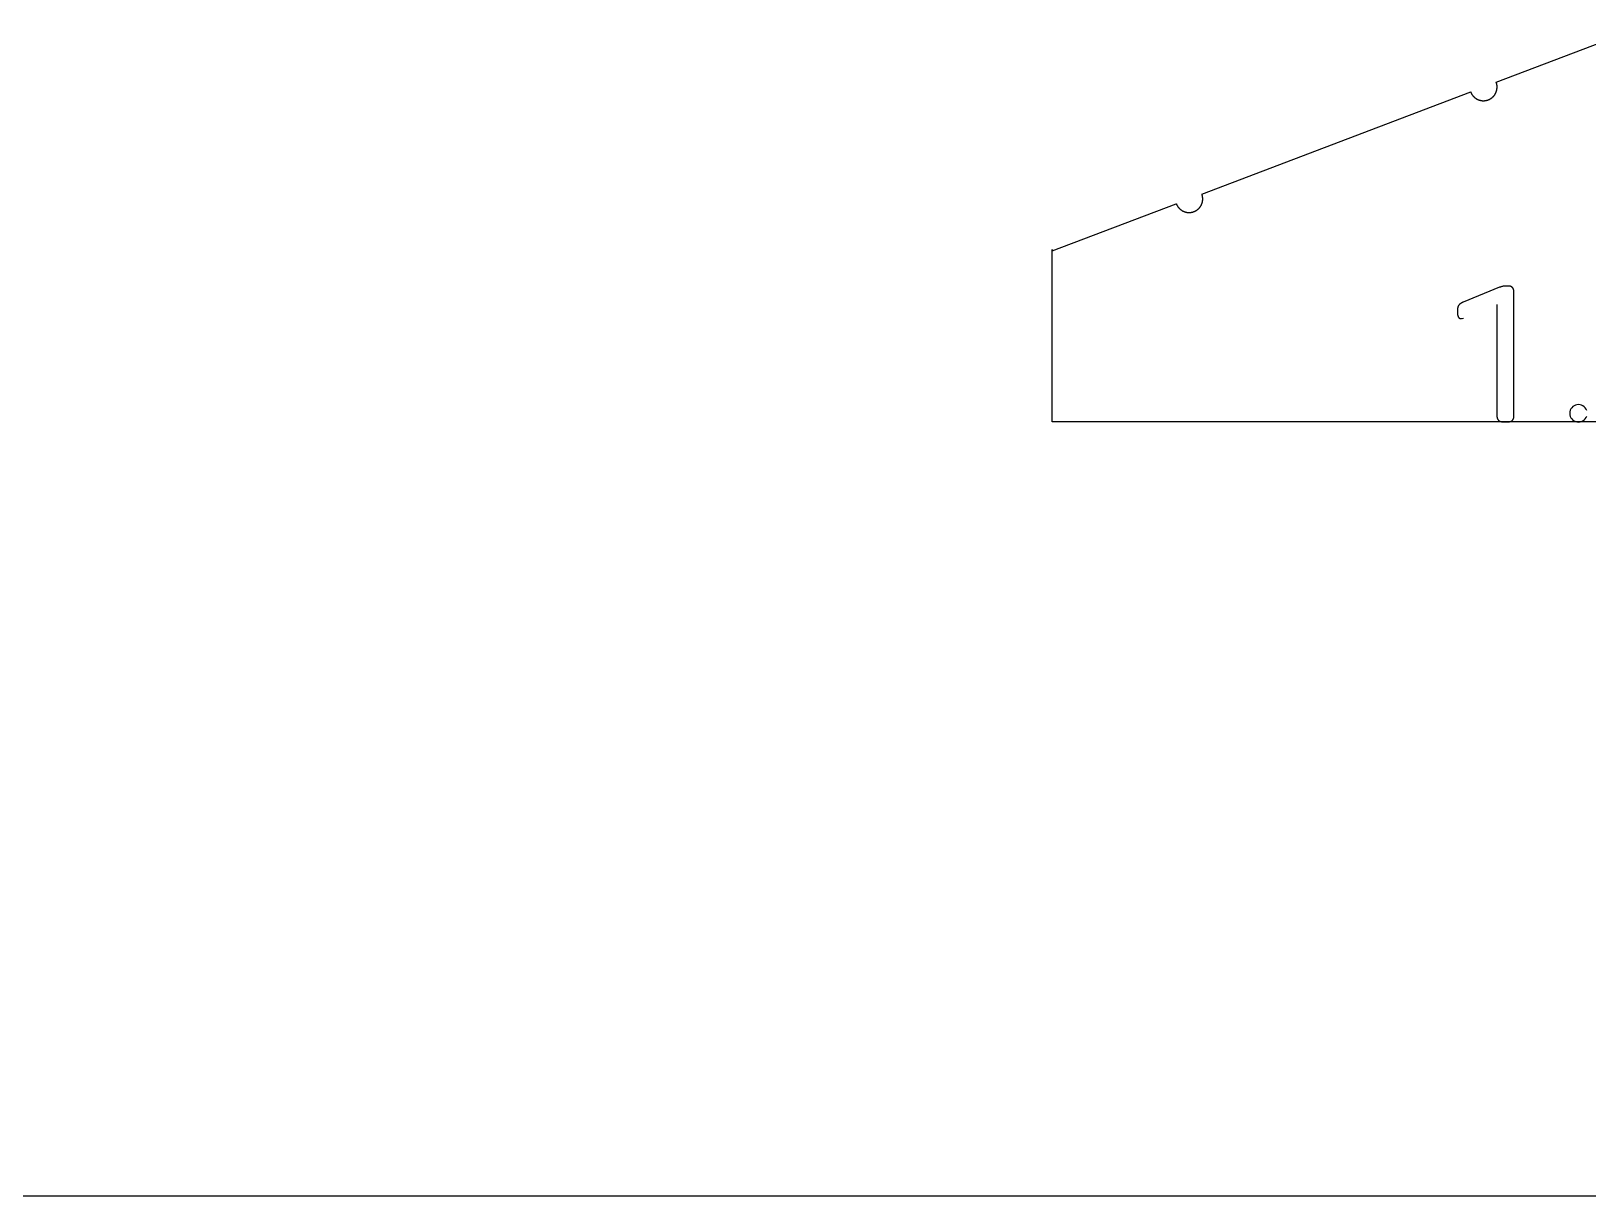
# Model space of a CAD drawing. Extents: x 296 to 1497, y 3 to 304.
# Drawn here: x 1428.66 to 1462.85, y 3.09 to 28.65 of the extents above; entities that cross this region are included whole.
import ezdxf

# ---------------------------------------------------------------- set-up
doc = ezdxf.new("R2010")
doc.units = 0
doc.layers.add('FLAT_PANELS', color=1, linetype='CONTINUOUS')
doc.layers.add('HELP_LINES', color=3, linetype='CONTINUOUS')

msp = doc.modelspace()

# ---------------------------------------------------------------- linework, layer by layer
at = {"layer": 'FLAT_PANELS'}
for p, q in [((1460.833, 27.531), (1463.784, 28.652)), ((1460.835, 27.525), (1460.833, 27.531)), ((1460.837, 27.519), (1460.835, 27.525)), ((1460.839, 27.512), (1460.837, 27.519)), ((1460.841, 27.506), (1460.839, 27.512)), ((1460.843, 27.499), (1460.841, 27.506)), ((1460.842, 27.346), (1460.844, 27.353)), ((1460.845, 27.492), (1460.843, 27.499)), ((1460.844, 27.353), (1460.845, 27.361)), ((1460.846, 27.486), (1460.845, 27.492)), ((1460.845, 27.361), (1460.847, 27.368)), ((1460.847, 27.479), (1460.846, 27.486)), ((1460.849, 27.472), (1460.847, 27.479)), ((1460.847, 27.368), (1460.848, 27.376)), ((1460.848, 27.376), (1460.849, 27.383)), ((1460.85, 27.465), (1460.849, 27.472)), ((1460.849, 27.383), (1460.85, 27.391)), ((1460.851, 27.457), (1460.85, 27.465)), ((1460.85, 27.391), (1460.851, 27.398)), ((1460.851, 27.45), (1460.851, 27.457)), ((1460.852, 27.443), (1460.851, 27.45)), ((1460.851, 27.398), (1460.852, 27.406)), ((1460.852, 27.436), (1460.852, 27.443)), ((1460.852, 27.428), (1460.852, 27.436)), ((1460.852, 27.421), (1460.852, 27.428)), ((1460.852, 27.413), (1460.852, 27.421)), ((1460.852, 27.406), (1460.852, 27.413)), ((1454.369, 25.078), (1460.272, 27.319)), ((1460.272, 27.319), (1460.274, 27.312)), ((1460.274, 27.312), (1460.277, 27.306)), ((1460.277, 27.306), (1460.28, 27.3)), ((1460.28, 27.3), (1460.283, 27.294)), ((1460.283, 27.294), (1460.286, 27.288)), ((1460.286, 27.288), (1460.289, 27.281)), ((1460.289, 27.281), (1460.292, 27.275)), ((1460.292, 27.275), (1460.296, 27.269)), ((1460.296, 27.269), (1460.3, 27.263)), ((1460.3, 27.263), (1460.304, 27.257)), ((1460.304, 27.257), (1460.308, 27.251)), ((1460.308, 27.251), (1460.312, 27.245)), ((1460.312, 27.245), (1460.316, 27.24)), ((1460.316, 27.24), (1460.321, 27.234)), ((1460.321, 27.234), (1460.326, 27.228)), ((1460.326, 27.228), (1460.331, 27.223)), ((1460.331, 27.223), (1460.336, 27.217)), ((1460.336, 27.217), (1460.341, 27.212)), ((1460.341, 27.212), (1460.346, 27.207)), ((1460.346, 27.207), (1460.352, 27.202)), ((1460.352, 27.202), (1460.358, 27.197)), ((1460.358, 27.197), (1460.364, 27.192)), ((1460.364, 27.192), (1460.37, 27.187)), ((1460.37, 27.187), (1460.376, 27.182)), ((1460.376, 27.182), (1460.382, 27.178)), ((1460.382, 27.178), (1460.388, 27.174)), ((1460.388, 27.174), (1460.395, 27.17)), ((1460.395, 27.17), (1460.402, 27.166)), ((1460.402, 27.166), (1460.408, 27.162)), ((1460.408, 27.162), (1460.415, 27.158)), ((1460.415, 27.158), (1460.422, 27.155)), ((1460.422, 27.155), (1460.429, 27.151)), ((1460.429, 27.151), (1460.436, 27.148)), ((1460.436, 27.148), (1460.444, 27.145)), ((1460.444, 27.145), (1460.451, 27.143)), ((1460.451, 27.143), (1460.458, 27.14)), ((1460.458, 27.14), (1460.466, 27.138)), ((1460.466, 27.138), (1460.473, 27.136)), ((1460.473, 27.136), (1460.48, 27.134)), ((1460.48, 27.134), (1460.488, 27.132)), ((1460.488, 27.132), (1460.495, 27.13)), ((1460.495, 27.13), (1460.503, 27.129)), ((1460.503, 27.129), (1460.511, 27.128)), ((1460.511, 27.128), (1460.518, 27.127)), ((1460.518, 27.127), (1460.526, 27.126)), ((1460.526, 27.126), (1460.533, 27.126)), ((1460.533, 27.126), (1460.541, 27.125)), ((1460.541, 27.125), (1460.548, 27.125)), ((1460.548, 27.125), (1460.555, 27.125)), ((1460.555, 27.125), (1460.563, 27.125)), ((1460.563, 27.125), (1460.57, 27.126)), ((1460.57, 27.126), (1460.577, 27.126)), ((1460.577, 27.126), (1460.585, 27.127)), ((1460.585, 27.127), (1460.592, 27.128)), ((1460.592, 27.128), (1460.599, 27.129)), ((1460.599, 27.129), (1460.606, 27.13)), ((1460.606, 27.13), (1460.613, 27.131)), ((1460.613, 27.131), (1460.62, 27.133)), ((1460.62, 27.133), (1460.626, 27.134)), ((1460.626, 27.134), (1460.633, 27.136)), ((1460.633, 27.136), (1460.64, 27.138)), ((1460.64, 27.138), (1460.646, 27.14)), ((1460.646, 27.14), (1460.652, 27.142)), ((1460.652, 27.142), (1460.659, 27.145)), ((1460.659, 27.145), (1460.665, 27.147)), ((1460.665, 27.147), (1460.671, 27.15)), ((1460.671, 27.15), (1460.677, 27.152)), ((1460.677, 27.152), (1460.684, 27.155)), ((1460.684, 27.155), (1460.69, 27.158)), ((1460.69, 27.158), (1460.696, 27.162)), ((1460.696, 27.162), (1460.702, 27.165)), ((1460.702, 27.165), (1460.708, 27.169)), ((1460.708, 27.169), (1460.714, 27.172)), ((1460.714, 27.172), (1460.72, 27.176)), ((1460.72, 27.176), (1460.726, 27.18)), ((1460.726, 27.18), (1460.732, 27.185)), ((1460.732, 27.185), (1460.738, 27.189)), ((1460.738, 27.189), (1460.743, 27.194)), ((1460.743, 27.194), (1460.749, 27.198)), ((1460.749, 27.198), (1460.755, 27.203)), ((1460.755, 27.203), (1460.76, 27.209)), ((1460.76, 27.209), (1460.765, 27.214)), ((1460.765, 27.214), (1460.771, 27.219)), ((1460.771, 27.219), (1460.776, 27.225)), ((1460.776, 27.225), (1460.781, 27.231)), ((1460.781, 27.231), (1460.786, 27.236)), ((1460.786, 27.236), (1460.79, 27.242)), ((1460.79, 27.242), (1460.795, 27.249)), ((1460.795, 27.249), (1460.799, 27.255)), ((1460.799, 27.255), (1460.804, 27.261)), ((1460.804, 27.261), (1460.808, 27.268)), ((1460.808, 27.268), (1460.812, 27.274)), ((1460.812, 27.274), (1460.816, 27.281)), ((1460.816, 27.281), (1460.819, 27.288)), ((1460.819, 27.288), (1460.823, 27.295)), ((1460.823, 27.295), (1460.826, 27.302)), ((1460.826, 27.302), (1460.829, 27.309)), ((1460.829, 27.309), (1460.832, 27.316)), ((1460.832, 27.316), (1460.835, 27.324)), ((1460.835, 27.324), (1460.837, 27.331)), ((1460.837, 27.331), (1460.839, 27.338)), ((1460.839, 27.338), (1460.842, 27.346)), ((1454.372, 25.072), (1454.369, 25.078)), ((1454.374, 25.065), (1454.372, 25.072)), ((1454.376, 25.059), (1454.374, 25.065)), ((1454.378, 25.052), (1454.376, 25.059)), ((1454.379, 25.046), (1454.378, 25.052)), ((1454.381, 25.039), (1454.379, 25.046)), ((1454.383, 25.032), (1454.381, 25.039)), ((1454.384, 25.025), (1454.383, 25.032)), ((1454.385, 25.018), (1454.384, 25.025)), ((1454.386, 25.011), (1454.385, 25.018)), ((1454.387, 25.004), (1454.386, 25.011)), ((1454.388, 24.997), (1454.387, 25.004)), ((1454.388, 24.989), (1454.388, 24.997)), ((1454.389, 24.982), (1454.388, 24.989)), ((1454.388, 24.952), (1454.389, 24.96)), ((1454.389, 24.975), (1454.389, 24.982)), ((1454.389, 24.967), (1454.389, 24.975)), ((1454.389, 24.96), (1454.389, 24.967)), ((1451.084, 23.831), (1453.808, 24.865)), ((1453.808, 24.865), (1453.811, 24.859)), ((1453.811, 24.859), (1453.813, 24.853)), ((1453.813, 24.853), (1453.816, 24.846)), ((1453.816, 24.846), (1453.819, 24.84)), ((1453.819, 24.84), (1453.822, 24.834)), ((1453.822, 24.834), (1453.825, 24.828)), ((1453.825, 24.828), (1453.829, 24.822)), ((1453.829, 24.822), (1453.832, 24.816)), ((1453.832, 24.816), (1453.836, 24.81)), ((1453.836, 24.81), (1453.84, 24.804)), ((1453.84, 24.804), (1453.844, 24.798)), ((1453.844, 24.798), (1453.848, 24.792)), ((1453.848, 24.792), (1453.853, 24.786)), ((1453.853, 24.786), (1453.857, 24.78)), ((1453.857, 24.78), (1453.862, 24.775)), ((1453.862, 24.775), (1453.867, 24.769)), ((1453.867, 24.769), (1453.872, 24.764)), ((1453.872, 24.764), (1453.878, 24.758)), ((1453.878, 24.758), (1453.883, 24.753)), ((1453.883, 24.753), (1453.889, 24.748)), ((1453.889, 24.748), (1453.894, 24.743)), ((1453.894, 24.743), (1453.9, 24.738)), ((1453.9, 24.738), (1453.906, 24.733)), ((1453.906, 24.733), (1453.912, 24.729)), ((1453.912, 24.729), (1453.919, 24.724)), ((1453.919, 24.724), (1453.925, 24.72)), ((1453.925, 24.72), (1453.931, 24.716)), ((1453.931, 24.716), (1453.938, 24.712)), ((1453.938, 24.712), (1453.945, 24.708)), ((1453.945, 24.708), (1453.952, 24.705)), ((1453.952, 24.705), (1453.959, 24.701)), ((1453.959, 24.701), (1453.966, 24.698)), ((1453.966, 24.698), (1453.973, 24.695)), ((1453.973, 24.695), (1453.98, 24.692)), ((1453.98, 24.692), (1453.987, 24.689)), ((1453.987, 24.689), (1453.995, 24.687)), ((1453.995, 24.687), (1454.002, 24.684)), ((1454.002, 24.684), (1454.009, 24.682)), ((1454.009, 24.682), (1454.017, 24.68)), ((1454.017, 24.68), (1454.024, 24.678)), ((1454.024, 24.678), (1454.032, 24.677)), ((1454.032, 24.677), (1454.039, 24.675)), ((1454.039, 24.675), (1454.047, 24.674)), ((1454.047, 24.674), (1454.055, 24.673)), ((1454.055, 24.673), (1454.062, 24.673)), ((1454.062, 24.673), (1454.07, 24.672)), ((1454.07, 24.672), (1454.077, 24.672)), ((1454.077, 24.672), (1454.085, 24.671)), ((1454.085, 24.671), (1454.092, 24.671)), ((1454.092, 24.671), (1454.099, 24.672)), ((1454.099, 24.672), (1454.107, 24.672)), ((1454.107, 24.672), (1454.114, 24.672)), ((1454.114, 24.672), (1454.121, 24.673)), ((1454.121, 24.673), (1454.128, 24.674)), ((1454.128, 24.674), (1454.135, 24.675)), ((1454.135, 24.675), (1454.142, 24.676)), ((1454.142, 24.676), (1454.149, 24.678)), ((1454.149, 24.678), (1454.156, 24.679)), ((1454.156, 24.679), (1454.163, 24.681)), ((1454.163, 24.681), (1454.17, 24.682)), ((1454.17, 24.682), (1454.176, 24.684)), ((1454.176, 24.684), (1454.183, 24.686)), ((1454.183, 24.686), (1454.189, 24.689)), ((1454.189, 24.689), (1454.195, 24.691)), ((1454.195, 24.691), (1454.201, 24.693)), ((1454.201, 24.693), (1454.208, 24.696)), ((1454.208, 24.696), (1454.214, 24.699)), ((1454.214, 24.699), (1454.22, 24.702)), ((1454.22, 24.702), (1454.226, 24.705)), ((1454.226, 24.705), (1454.232, 24.708)), ((1454.232, 24.708), (1454.238, 24.711)), ((1454.238, 24.711), (1454.244, 24.715)), ((1454.244, 24.715), (1454.251, 24.719)), ((1454.251, 24.719), (1454.256, 24.723)), ((1454.256, 24.723), (1454.262, 24.727)), ((1454.262, 24.727), (1454.268, 24.731)), ((1454.268, 24.731), (1454.274, 24.735)), ((1454.274, 24.735), (1454.28, 24.74)), ((1454.28, 24.74), (1454.285, 24.745)), ((1454.285, 24.745), (1454.291, 24.75)), ((1454.291, 24.75), (1454.296, 24.755)), ((1454.296, 24.755), (1454.302, 24.76)), ((1454.302, 24.76), (1454.307, 24.766)), ((1454.307, 24.766), (1454.312, 24.771)), ((1454.312, 24.771), (1454.317, 24.777)), ((1454.317, 24.777), (1454.322, 24.783)), ((1454.322, 24.783), (1454.327, 24.789)), ((1454.327, 24.789), (1454.331, 24.795)), ((1454.331, 24.795), (1454.336, 24.801)), ((1454.336, 24.801), (1454.34, 24.808)), ((1454.34, 24.808), (1454.344, 24.814)), ((1454.344, 24.814), (1454.348, 24.821)), ((1454.348, 24.821), (1454.352, 24.828)), ((1454.352, 24.828), (1454.356, 24.834)), ((1454.356, 24.834), (1454.359, 24.841)), ((1454.359, 24.841), (1454.362, 24.848)), ((1454.362, 24.848), (1454.365, 24.855)), ((1454.365, 24.855), (1454.368, 24.863)), ((1454.368, 24.863), (1454.371, 24.87)), ((1454.371, 24.87), (1454.374, 24.877)), ((1454.374, 24.877), (1454.376, 24.885)), ((1454.376, 24.885), (1454.378, 24.892)), ((1454.378, 24.892), (1454.38, 24.9)), ((1454.38, 24.9), (1454.382, 24.907)), ((1454.382, 24.907), (1454.383, 24.915)), ((1454.383, 24.915), (1454.385, 24.922)), ((1454.385, 24.922), (1454.386, 24.93)), ((1454.386, 24.93), (1454.387, 24.937)), ((1454.387, 24.937), (1454.388, 24.945)), ((1454.388, 24.945), (1454.388, 24.952)), ((1451.084, 23.081), (1451.084, 23.862)), ((1451.084, 23.862), (1451.084, 23.862)), ((1451.084, 23.862), (1451.084, 23.831)), ((1451.084, 20.081), (1451.084, 23.081)), ((1476.484, 20.081), (1451.084, 20.081))]:
    msp.add_line(p, q, dxfattribs=at)
at = {"layer": 'HELP_LINES'}
for p, q in [((1460.907, 23.03), (1460.107, 22.705)), ((1460.916, 23.034), (1460.907, 23.03)), ((1460.925, 23.037), (1460.916, 23.034)), ((1460.935, 23.04), (1460.925, 23.037)), ((1460.944, 23.043), (1460.935, 23.04)), ((1460.954, 23.045), (1460.944, 23.043)), ((1460.963, 23.048), (1460.954, 23.045)), ((1460.973, 23.05), (1460.963, 23.048)), ((1460.982, 23.052), (1460.973, 23.05)), ((1460.992, 23.053), (1460.982, 23.052)), ((1461.002, 23.054), (1460.992, 23.053)), ((1461.011, 23.056), (1461.002, 23.054)), ((1461.021, 23.056), (1461.011, 23.056)), ((1461.031, 23.057), (1461.021, 23.056)), ((1461.041, 23.057), (1461.031, 23.057)), ((1461.051, 23.057), (1461.041, 23.057)), ((1461.103, 23.057), (1461.051, 23.057)), ((1461.106, 23.057), (1461.103, 23.057)), ((1461.11, 23.057), (1461.106, 23.057)), ((1461.114, 23.057), (1461.11, 23.057)), ((1461.117, 23.057), (1461.114, 23.057)), ((1461.121, 23.056), (1461.117, 23.057)), ((1461.124, 23.056), (1461.121, 23.056)), ((1461.127, 23.055), (1461.124, 23.056)), ((1461.131, 23.055), (1461.127, 23.055)), ((1461.134, 23.054), (1461.131, 23.055)), ((1461.137, 23.054), (1461.134, 23.054)), ((1461.14, 23.053), (1461.137, 23.054)), ((1461.143, 23.052), (1461.14, 23.053)), ((1461.146, 23.051), (1461.143, 23.052)), ((1461.149, 23.05), (1461.146, 23.051)), ((1461.152, 23.049), (1461.149, 23.05)), ((1461.155, 23.048), (1461.152, 23.049)), ((1461.157, 23.047), (1461.155, 23.048)), ((1461.16, 23.046), (1461.157, 23.047)), ((1461.163, 23.045), (1461.16, 23.046)), ((1461.165, 23.043), (1461.163, 23.045)), ((1461.168, 23.042), (1461.165, 23.043)), ((1461.17, 23.04), (1461.168, 23.042)), ((1461.173, 23.039), (1461.17, 23.04)), ((1461.175, 23.037), (1461.173, 23.039)), ((1461.177, 23.036), (1461.175, 23.037)), ((1461.18, 23.034), (1461.177, 23.036)), ((1461.182, 23.032), (1461.18, 23.034)), ((1461.184, 23.03), (1461.182, 23.032)), ((1461.186, 23.029), (1461.184, 23.03)), ((1461.188, 23.027), (1461.186, 23.029)), ((1461.19, 23.025), (1461.188, 23.027)), ((1461.192, 23.023), (1461.19, 23.025)), ((1461.194, 23.02), (1461.192, 23.023)), ((1461.196, 23.018), (1461.194, 23.02)), ((1461.197, 23.016), (1461.196, 23.018)), ((1461.199, 23.014), (1461.197, 23.016)), ((1461.201, 23.011), (1461.199, 23.014)), ((1461.202, 23.009), (1461.201, 23.011)), ((1461.204, 23.007), (1461.202, 23.009)), ((1461.205, 23.004), (1461.204, 23.007)), ((1461.206, 23.002), (1461.205, 23.004)), ((1461.208, 22.999), (1461.206, 23.002)), ((1461.209, 22.997), (1461.208, 22.999)), ((1461.21, 22.994), (1461.209, 22.997)), ((1461.211, 22.991), (1461.21, 22.994)), ((1461.212, 22.989), (1461.211, 22.991)), ((1461.213, 22.986), (1461.212, 22.989)), ((1461.214, 22.983), (1461.213, 22.986)), ((1461.215, 22.98), (1461.214, 22.983)), ((1461.216, 22.977), (1461.215, 22.98)), ((1461.217, 22.974), (1461.216, 22.977)), ((1461.217, 22.971), (1461.217, 22.974)), ((1461.218, 22.968), (1461.217, 22.971)), ((1461.219, 22.965), (1461.218, 22.968)), ((1461.219, 22.962), (1461.219, 22.965)), ((1461.22, 22.959), (1461.219, 22.962)), ((1461.22, 22.956), (1461.22, 22.959)), ((1461.22, 22.952), (1461.22, 22.956)), ((1461.221, 22.949), (1461.22, 22.952)), ((1461.221, 22.946), (1461.221, 22.949)), ((1461.221, 22.942), (1461.221, 22.946)), ((1461.221, 22.939), (1461.221, 22.942)), ((1461.221, 22.935), (1461.221, 22.939)), ((1461.221, 20.199), (1461.221, 22.935)), ((1459.986, 22.568), (1459.985, 22.564)), ((1459.985, 22.564), (1459.985, 22.561)), ((1459.987, 22.578), (1459.986, 22.575)), ((1459.986, 22.575), (1459.986, 22.571)), ((1459.986, 22.571), (1459.986, 22.568)), ((1459.988, 22.585), (1459.987, 22.581)), ((1459.987, 22.581), (1459.987, 22.578)), ((1459.989, 22.588), (1459.988, 22.585)), ((1459.99, 22.594), (1459.989, 22.591)), ((1459.989, 22.591), (1459.989, 22.588)), ((1459.991, 22.597), (1459.99, 22.594)), ((1459.992, 22.6), (1459.991, 22.597)), ((1459.993, 22.603), (1459.992, 22.6)), ((1459.994, 22.606), (1459.993, 22.603)), ((1459.995, 22.609), (1459.994, 22.606)), ((1459.996, 22.612), (1459.995, 22.609)), ((1459.997, 22.615), (1459.996, 22.612)), ((1459.998, 22.618), (1459.997, 22.615)), ((1460, 22.62), (1459.998, 22.618)), ((1460.001, 22.623), (1460, 22.62)), ((1460.002, 22.626), (1460.001, 22.623)), ((1460.004, 22.628), (1460.002, 22.626)), ((1460.005, 22.631), (1460.004, 22.628)), ((1460.007, 22.633), (1460.005, 22.631)), ((1460.009, 22.636), (1460.007, 22.633)), ((1460.01, 22.638), (1460.009, 22.636)), ((1460.012, 22.64), (1460.01, 22.638)), ((1460.014, 22.642), (1460.012, 22.64)), ((1460.016, 22.645), (1460.014, 22.642)), ((1460.018, 22.647), (1460.016, 22.645)), ((1460.02, 22.649), (1460.018, 22.647)), ((1460.022, 22.651), (1460.02, 22.649)), ((1460.024, 22.653), (1460.022, 22.651)), ((1460.029, 22.657), (1460.024, 22.653)), ((1460.033, 22.661), (1460.029, 22.657)), ((1460.038, 22.666), (1460.033, 22.661)), ((1460.043, 22.669), (1460.038, 22.666)), ((1460.049, 22.673), (1460.043, 22.669)), ((1460.054, 22.677), (1460.049, 22.673)), ((1460.06, 22.681), (1460.054, 22.677)), ((1460.066, 22.685), (1460.06, 22.681)), ((1460.072, 22.688), (1460.066, 22.685)), ((1460.079, 22.692), (1460.072, 22.688)), ((1460.085, 22.695), (1460.079, 22.692)), ((1460.092, 22.698), (1460.085, 22.695)), ((1460.099, 22.702), (1460.092, 22.698)), ((1460.107, 22.705), (1460.099, 22.702)), ((1460.849, 22.652), (1460.849, 20.199)), ((1459.985, 22.561), (1459.985, 22.557)), ((1459.985, 22.557), (1459.985, 22.451)), ((1459.985, 22.451), (1459.985, 22.445)), ((1459.985, 22.445), (1459.985, 22.439)), ((1459.985, 22.439), (1459.986, 22.433)), ((1459.986, 22.433), (1459.986, 22.428)), ((1459.986, 22.428), (1459.987, 22.422)), ((1459.987, 22.422), (1459.987, 22.42)), ((1459.987, 22.42), (1459.988, 22.417)), ((1459.988, 22.417), (1459.988, 22.415)), ((1459.988, 22.415), (1459.989, 22.412)), ((1459.989, 22.412), (1459.99, 22.41)), ((1459.99, 22.41), (1459.99, 22.407)), ((1459.99, 22.407), (1459.991, 22.405)), ((1459.991, 22.405), (1459.992, 22.402)), ((1459.992, 22.402), (1459.992, 22.4)), ((1459.992, 22.4), (1459.993, 22.398)), ((1459.993, 22.398), (1459.994, 22.395)), ((1459.994, 22.395), (1459.995, 22.393)), ((1459.995, 22.393), (1459.996, 22.391)), ((1459.996, 22.391), (1459.997, 22.389)), ((1459.997, 22.389), (1459.998, 22.386)), ((1459.998, 22.386), (1459.999, 22.384)), ((1459.999, 22.384), (1460, 22.382)), ((1460, 22.382), (1460.001, 22.38)), ((1460.001, 22.38), (1460.002, 22.378)), ((1460.002, 22.378), (1460.004, 22.376)), ((1460.004, 22.376), (1460.005, 22.374)), ((1460.005, 22.374), (1460.006, 22.372)), ((1460.006, 22.372), (1460.007, 22.371)), ((1460.007, 22.371), (1460.009, 22.369)), ((1460.009, 22.369), (1460.01, 22.367)), ((1460.01, 22.367), (1460.012, 22.365)), ((1460.012, 22.365), (1460.013, 22.364)), ((1460.013, 22.364), (1460.015, 22.362)), ((1460.015, 22.362), (1460.016, 22.361)), ((1460.016, 22.361), (1460.018, 22.359)), ((1460.018, 22.359), (1460.019, 22.358)), ((1460.019, 22.358), (1460.021, 22.357)), ((1460.021, 22.357), (1460.022, 22.355)), ((1460.022, 22.355), (1460.024, 22.354)), ((1460.024, 22.354), (1460.026, 22.353)), ((1460.026, 22.353), (1460.027, 22.352)), ((1460.027, 22.352), (1460.029, 22.351)), ((1460.029, 22.351), (1460.031, 22.35)), ((1460.031, 22.35), (1460.033, 22.349)), ((1460.033, 22.349), (1460.034, 22.348)), ((1460.034, 22.348), (1460.036, 22.347)), ((1460.036, 22.347), (1460.038, 22.347)), ((1460.038, 22.347), (1460.04, 22.346)), ((1460.04, 22.346), (1460.042, 22.345)), ((1460.042, 22.345), (1460.044, 22.345)), ((1460.044, 22.345), (1460.046, 22.344)), ((1460.046, 22.344), (1460.048, 22.344)), ((1460.048, 22.344), (1460.05, 22.343)), ((1460.05, 22.343), (1460.052, 22.343)), ((1460.052, 22.343), (1460.054, 22.343)), ((1460.054, 22.343), (1460.056, 22.343)), ((1460.056, 22.343), (1460.058, 22.343)), ((1460.058, 22.343), (1460.06, 22.342)), ((1460.06, 22.342), (1460.062, 22.342)), ((1460.062, 22.342), (1460.064, 22.342)), ((1460.064, 22.342), (1460.066, 22.342)), ((1460.066, 22.342), (1460.067, 22.343)), ((1460.067, 22.343), (1460.069, 22.343)), ((1460.069, 22.343), (1460.071, 22.343)), ((1460.071, 22.343), (1460.072, 22.343)), ((1460.072, 22.343), (1460.074, 22.343)), ((1460.074, 22.343), (1460.076, 22.344)), ((1460.076, 22.344), (1460.077, 22.344)), ((1460.077, 22.344), (1460.079, 22.344)), ((1460.079, 22.344), (1460.081, 22.345)), ((1460.081, 22.345), (1460.082, 22.345)), ((1460.082, 22.345), (1460.084, 22.346)), ((1460.084, 22.346), (1460.085, 22.346)), ((1460.085, 22.346), (1460.087, 22.347)), ((1460.087, 22.347), (1460.111, 22.356)), ((1460.849, 20.199), (1460.849, 20.196)), ((1460.849, 20.196), (1460.849, 20.192)), ((1460.849, 20.192), (1460.85, 20.189)), ((1460.85, 20.189), (1460.85, 20.186)), ((1460.85, 20.186), (1460.85, 20.183)), ((1460.85, 20.183), (1460.851, 20.179)), ((1460.851, 20.179), (1460.851, 20.176)), ((1460.851, 20.176), (1460.852, 20.173)), ((1460.852, 20.173), (1460.852, 20.17)), ((1460.852, 20.17), (1460.853, 20.167)), ((1461.217, 20.167), (1461.218, 20.17)), ((1461.218, 20.17), (1461.219, 20.173)), ((1461.219, 20.176), (1461.22, 20.179)), ((1461.219, 20.173), (1461.219, 20.176)), ((1461.22, 20.186), (1461.221, 20.189)), ((1461.22, 20.183), (1461.22, 20.186)), ((1461.22, 20.179), (1461.22, 20.183)), ((1461.221, 20.196), (1461.221, 20.199)), ((1461.221, 20.192), (1461.221, 20.196)), ((1461.221, 20.189), (1461.221, 20.192)), ((1460.853, 20.167), (1460.854, 20.164)), ((1460.854, 20.164), (1460.855, 20.161)), ((1460.855, 20.161), (1460.855, 20.158)), ((1460.855, 20.158), (1460.856, 20.155)), ((1460.856, 20.155), (1460.857, 20.152)), ((1460.857, 20.152), (1460.859, 20.15)), ((1460.859, 20.15), (1460.86, 20.147)), ((1460.86, 20.147), (1460.861, 20.144)), ((1460.861, 20.144), (1460.862, 20.142)), ((1460.862, 20.142), (1460.864, 20.139)), ((1460.864, 20.139), (1460.865, 20.137)), ((1460.865, 20.137), (1460.867, 20.134)), ((1460.867, 20.134), (1460.868, 20.132)), ((1460.868, 20.132), (1460.87, 20.129)), ((1460.87, 20.129), (1460.871, 20.127)), ((1460.871, 20.127), (1460.873, 20.125)), ((1460.873, 20.125), (1460.875, 20.122)), ((1460.875, 20.122), (1460.877, 20.12)), ((1460.877, 20.12), (1460.879, 20.118)), ((1460.879, 20.118), (1460.881, 20.116)), ((1460.881, 20.116), (1460.883, 20.114)), ((1460.883, 20.114), (1460.885, 20.112)), ((1460.885, 20.112), (1460.887, 20.11)), ((1460.887, 20.11), (1460.89, 20.108)), ((1460.89, 20.108), (1460.892, 20.106)), ((1460.892, 20.106), (1460.894, 20.104)), ((1460.894, 20.104), (1460.897, 20.102)), ((1460.897, 20.102), (1460.899, 20.101)), ((1460.899, 20.101), (1460.902, 20.099)), ((1460.902, 20.099), (1460.904, 20.098)), ((1460.904, 20.098), (1460.907, 20.096)), ((1460.907, 20.096), (1460.909, 20.095)), ((1460.909, 20.095), (1460.912, 20.094)), ((1460.912, 20.094), (1460.915, 20.092)), ((1460.915, 20.092), (1460.918, 20.091)), ((1460.918, 20.091), (1460.921, 20.09)), ((1460.921, 20.09), (1460.923, 20.089)), ((1460.923, 20.089), (1460.926, 20.088)), ((1460.926, 20.088), (1460.929, 20.087)), ((1460.929, 20.087), (1460.932, 20.086)), ((1460.932, 20.086), (1460.936, 20.085)), ((1460.936, 20.085), (1460.939, 20.085)), ((1460.939, 20.085), (1460.942, 20.084)), ((1460.942, 20.084), (1460.945, 20.083)), ((1460.945, 20.083), (1460.949, 20.083)), ((1460.949, 20.083), (1460.952, 20.082)), ((1460.952, 20.082), (1460.955, 20.082)), ((1460.955, 20.082), (1460.959, 20.082)), ((1460.959, 20.082), (1460.962, 20.081)), ((1460.962, 20.081), (1460.966, 20.081)), ((1460.966, 20.081), (1460.97, 20.081)), ((1460.97, 20.081), (1460.973, 20.081)), ((1460.973, 20.081), (1461.103, 20.081)), ((1461.103, 20.081), (1461.106, 20.081)), ((1461.106, 20.081), (1461.11, 20.081)), ((1461.11, 20.081), (1461.114, 20.081)), ((1461.114, 20.081), (1461.117, 20.082)), ((1461.117, 20.082), (1461.121, 20.082)), ((1461.121, 20.082), (1461.124, 20.082)), ((1461.124, 20.082), (1461.127, 20.083)), ((1461.127, 20.083), (1461.131, 20.083)), ((1461.131, 20.083), (1461.134, 20.084)), ((1461.134, 20.084), (1461.137, 20.085)), ((1461.137, 20.085), (1461.14, 20.085)), ((1461.14, 20.085), (1461.143, 20.086)), ((1461.143, 20.086), (1461.146, 20.087)), ((1461.146, 20.087), (1461.149, 20.088)), ((1461.149, 20.088), (1461.152, 20.089)), ((1461.152, 20.089), (1461.155, 20.09)), ((1461.155, 20.09), (1461.157, 20.091)), ((1461.157, 20.091), (1461.16, 20.092)), ((1461.16, 20.092), (1461.163, 20.094)), ((1461.163, 20.094), (1461.165, 20.095)), ((1461.165, 20.095), (1461.168, 20.096)), ((1461.168, 20.096), (1461.17, 20.098)), ((1461.17, 20.098), (1461.173, 20.099)), ((1461.173, 20.099), (1461.175, 20.101)), ((1461.175, 20.101), (1461.177, 20.102)), ((1461.177, 20.102), (1461.18, 20.104)), ((1461.18, 20.104), (1461.182, 20.106)), ((1461.182, 20.106), (1461.184, 20.108)), ((1461.184, 20.108), (1461.186, 20.11)), ((1461.186, 20.11), (1461.188, 20.112)), ((1461.188, 20.112), (1461.19, 20.114)), ((1461.19, 20.114), (1461.192, 20.116)), ((1461.192, 20.116), (1461.194, 20.118)), ((1461.194, 20.118), (1461.196, 20.12)), ((1461.196, 20.12), (1461.197, 20.122)), ((1461.197, 20.122), (1461.199, 20.125)), ((1461.199, 20.125), (1461.201, 20.127)), ((1461.201, 20.127), (1461.202, 20.129)), ((1461.202, 20.129), (1461.204, 20.132)), ((1461.204, 20.132), (1461.205, 20.134)), ((1461.205, 20.134), (1461.206, 20.137)), ((1461.206, 20.137), (1461.208, 20.139)), ((1461.208, 20.139), (1461.209, 20.142)), ((1461.209, 20.142), (1461.21, 20.144)), ((1461.21, 20.144), (1461.211, 20.147)), ((1461.211, 20.147), (1461.212, 20.15)), ((1461.212, 20.15), (1461.213, 20.152)), ((1461.213, 20.152), (1461.214, 20.155)), ((1461.214, 20.155), (1461.215, 20.158)), ((1461.215, 20.158), (1461.216, 20.161)), ((1461.216, 20.161), (1461.217, 20.164)), ((1461.217, 20.164), (1461.217, 20.167)), ((896.908, 3.093), (1496.908, 3.093))]:
    msp.add_line(p, q, dxfattribs=at)
msp.add_arc((1462.638, 20.265), 0.192, 18.8378, 341.1622, dxfattribs=at)

doc.saveas('drawing.dxf')
